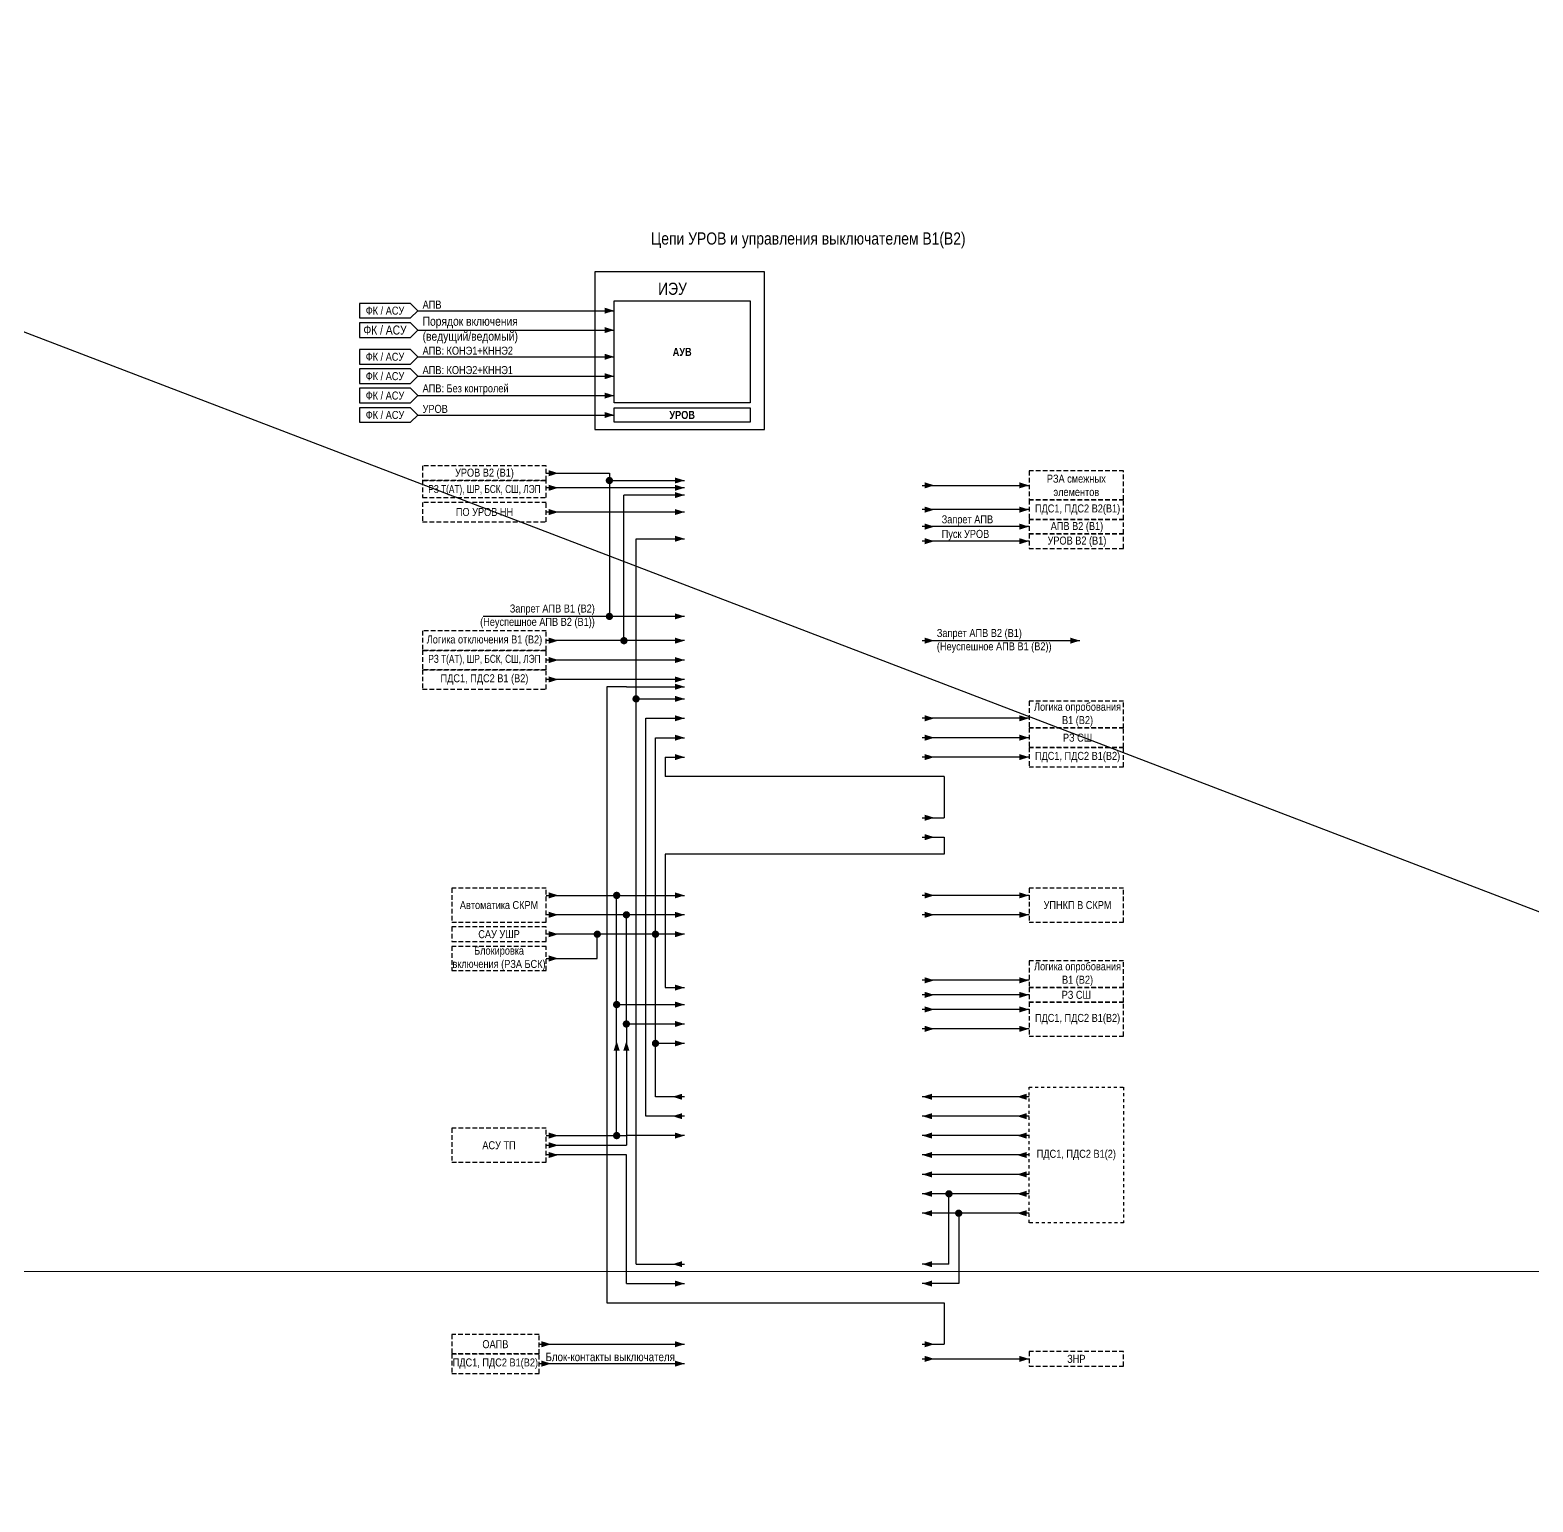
# Model space of a CAD drawing. Header units: millimetres. Extents: x 39198 to 51235, y 3901 to 12197.
# Drawn here: x 46836 to 47456, y 5197 to 5804 of the extents above; entities that cross this region are included whole.
import ezdxf

# ---------------------------------------------------------------- set-up
doc = ezdxf.new("R2010")
doc.units = ezdxf.units.MM
doc.linetypes.add('JIS_02_1.2', pattern=[2.5, 1.25, -1.25])
doc.linetypes.add('штриховая2', pattern=[9.525, 6.35, -3.175])
for name, color, linetype, lineweight in [('Основная', 7, 'Continuous', 30), ('Отключение_включение', 1, 'Continuous', 30), ('Тонкая', 7, 'Continuous', 5), ('Цепи внешние', 84, 'Continuous', 30), ('Цепи внутренние', 5, 'Continuous', 30), ('Цепь - ФК и АСУ', 132, 'Continuous', 30)]:
    doc.layers.add(name, color=color, linetype=linetype, lineweight=lineweight)
doc.styles.add('Narrow', font='ARIALN.TTF')

# ---------------------------------------------------------------- blocks, each defined once
blk = doc.blocks.new('Point')
at = {"layer": 'Основная', "color": 0, "const_width": 1.5}
blk.add_lwpolyline([(-0.75, 0, 1), (0.75, 0, 1)], format="xyb", close=True, dxfattribs=at)

msp = doc.modelspace()

# ---------------------------------------------------------------- linework, layer by layer
at = {"layer": 'Основная', "ltscale": 0.3}
msp.add_lwpolyline([(47069, 5639), (47139, 5639), (47139, 5704), (47069, 5704)], close=True, dxfattribs=at)
at = {"layer": 'Основная'}
msp.add_lwpolyline([(46808, 5689), (48094, 5197)], dxfattribs=at)
for points in [[(47077, 5692), (47133, 5692), (47133, 5650), (47077, 5650)], [(47077, 5648), (47133, 5648), (47133, 5642), (47077, 5642)]]:
    msp.add_lwpolyline(points, close=True, dxfattribs=at)
at = {"layer": 'Основная', "color": 5}
msp.add_lwpolyline([(47086, 5295), (47106, 5295)], dxfattribs=at)
at = {"layer": 'Отключение_включение'}
for p, q in [((47204, 5616), (47248, 5616)), ((47248, 5606), (47204, 5606)), ((47248, 5504), (47204, 5504)), ((47248, 5447), (47204, 5447)), ((47082, 5394), (47082, 5439)), ((47248, 5439), (47204, 5439)), ((47078, 5402), (47106, 5402)), ((47248, 5400), (47204, 5400)), ((47082, 5394), (47082, 5344)), ((47082, 5394), (47106, 5394)), ((47248, 5392), (47204, 5392)), ((47106, 5348), (47082, 5348))]:
    msp.add_line(p, q, dxfattribs=at)
at = {"layer": 'Отключение_включение', "ltscale": 0.3}
for p, q in [((47049, 5447), (47106, 5447)), ((47086, 5439), (47049, 5439)), ((47106, 5439), (47086, 5439))]:
    msp.add_line(p, q, dxfattribs=at)
at = {"layer": 'Отключение_включение'}
for points in [[(47209, 5616, 0, 2.5, 0), (47205, 5616, 0, 0, 0)], [(47248, 5616, 0, 2.5, 0), (47244, 5616, 0, 0, 0)], [(47209, 5606, 0, 2.5, 0), (47205, 5606, 0, 0, 0)], [(47248, 5606, 0, 2.5, 0), (47244, 5606, 0, 0, 0)], [(47209, 5504, 0, 2.5, 0), (47205, 5504, 0, 0, 0)], [(47248, 5504, 0, 2.5, 0), (47244, 5504, 0, 0, 0)], [(47209, 5447, 0, 2.5, 0), (47205, 5447, 0, 0, 0)], [(47248, 5447, 0, 2.5, 0), (47244, 5447, 0, 0, 0)], [(47209, 5439, 0, 2.5, 0), (47205, 5439, 0, 0, 0)], [(47248, 5439, 0, 2.5, 0), (47244, 5439, 0, 0, 0)], [(47209, 5400, 0, 2.5, 0), (47205, 5400, 0, 0, 0)], [(47248, 5400, 0, 2.5, 0), (47244, 5400, 0, 0, 0)], [(47209, 5392, 0, 2.5, 0), (47205, 5392, 0, 0, 0)], [(47248, 5392, 0, 2.5, 0), (47244, 5392, 0, 0, 0)], [(47106, 5348, 0, 2.5, 0), (47102, 5348, 0, 0, 0)]]:
    msp.add_lwpolyline(points, format="xyseb", dxfattribs=at)
at = {"layer": 'Отключение_включение', "ltscale": 0.3}
for points in [[(47054, 5447, 0, 2.5, 0), (47050, 5447, 0, 0, 0)], [(47106, 5447, 0, 2.5, 0), (47102, 5447, 0, 0, 0)], [(47054, 5439, 0, 2.5, 0), (47050, 5439, 0, 0, 0)], [(47106, 5439, 0, 2.5, 0), (47102, 5439, 0, 0, 0)], [(47106, 5402, 0, 2.5, 0), (47102, 5402, 0, 0, 0)], [(47106, 5394, 0, 2.5, 0), (47102, 5394, 0, 0, 0)], [(47078, 5387, 0, 2.5, 0), (47078, 5383, 0, 0, 0)], [(47082, 5387, 0, 2.5, 0), (47082, 5383, 0, 0, 0)], [(47054, 5348, 0, 2.5, 0), (47050, 5348, 0, 0, 0)], [(47054, 5344, 0, 2.5, 0), (47050, 5344, 0, 0, 0)]]:
    msp.add_lwpolyline(points, format="xyseb", dxfattribs=at)
at = {"layer": 'Отключение_включение'}
for points in [[(47078, 5348), (47078, 5447)], [(47049, 5348), (47082, 5348)], [(47049, 5344), (47082, 5344)]]:
    msp.add_lwpolyline(points, dxfattribs=at)
at = {"layer": 'Тонкая', "color": 2}
msp.add_lwpolyline([(51235, 6992), (40611, 6992), (40611, 5292), (51235, 5292)], close=True, dxfattribs=at)
at = {"layer": 'Цепи внешние', "ltscale": 0.3}
for p, q in [((47106, 5615), (47049, 5615)), ((47106, 5605), (47049, 5605)), ((47106, 5544), (47049, 5544)), ((47106, 5536), (47049, 5536)), ((47248, 5512), (47204, 5512)), ((47094, 5431), (47049, 5431)), ((47070, 5421), (47070, 5431)), ((47049, 5421), (47070, 5421)), ((47248, 5406), (47204, 5406)), ((47082, 5340), (47049, 5340)), ((47082, 5287), (47082, 5340)), ((47215, 5295), (47215, 5324)), ((47046, 5262), (47106, 5262)), ((47046, 5254), (47106, 5254))]:
    msp.add_line(p, q, dxfattribs=at)
at = {"layer": 'Цепи внешние'}
for p, q in [((47219, 5316), (47219, 5287)), ((47219, 5287), (47204, 5287))]:
    msp.add_line(p, q, dxfattribs=at)
at = {"layer": 'Цепи внешние', "linetype": 'штриховая2', "ltscale": 0.3}
for points in [[(47287, 5622), (47248, 5622), (47248, 5610), (47287, 5610)], [(47049, 5618), (46998, 5618), (46998, 5611), (47049, 5611)], [(47049, 5609), (46998, 5609), (46998, 5601), (47049, 5601)], [(47287, 5610), (47248, 5610), (47248, 5602), (47287, 5602)], [(47049, 5548), (46998, 5548), (46998, 5540), (47049, 5540)], [(47049, 5540), (46998, 5540), (46998, 5532), (47049, 5532)], [(47287, 5516), (47248, 5516), (47248, 5508), (47287, 5508)], [(47287, 5508), (47248, 5508), (47248, 5500), (47287, 5500)], [(47049, 5450), (47010, 5450), (47010, 5436), (47049, 5436)], [(47287, 5450), (47248, 5450), (47248, 5436), (47287, 5436)], [(47049, 5434), (47010, 5434), (47010, 5428), (47049, 5428)], [(47049, 5426), (47010, 5426), (47010, 5416), (47049, 5416)], [(47287, 5409), (47248, 5409), (47248, 5403), (47287, 5403)], [(47287, 5403), (47248, 5403), (47248, 5389), (47287, 5389)], [(47049, 5351), (47010, 5351), (47010, 5337), (47049, 5337)], [(47046, 5266), (47010, 5266), (47010, 5258), (47046, 5258)], [(47046, 5258), (47010, 5258), (47010, 5250), (47046, 5250)]]:
    msp.add_lwpolyline(points, close=True, dxfattribs=at)
at = {"layer": 'Цепи внешние', "ltscale": 0.3}
for points in [[(47054, 5615, 0, 2.5, 0), (47050, 5615, 0, 0, 0)], [(47106, 5615, 0, 2.5, 0), (47102, 5615, 0, 0, 0)], [(47054, 5605, 0, 2.5, 0), (47050, 5605, 0, 0, 0)], [(47106, 5605, 0, 2.5, 0), (47102, 5605, 0, 0, 0)], [(47054, 5544, 0, 2.5, 0), (47050, 5544, 0, 0, 0)], [(47106, 5544, 0, 2.5, 0), (47102, 5544, 0, 0, 0)], [(47054, 5536, 0, 2.5, 0), (47050, 5536, 0, 0, 0)], [(47106, 5536, 0, 2.5, 0), (47102, 5536, 0, 0, 0)], [(47209, 5512, 0, 2.5, 0), (47205, 5512, 0, 0, 0)], [(47248, 5512, 0, 2.5, 0), (47244, 5512, 0, 0, 0)], [(47054, 5431, 0, 2.5, 0), (47050, 5431, 0, 0, 0)], [(47054, 5421, 0, 2.5, 0), (47050, 5421, 0, 0, 0)], [(47209, 5406, 0, 2.5, 0), (47205, 5406, 0, 0, 0)], [(47248, 5406, 0, 2.5, 0), (47244, 5406, 0, 0, 0)], [(47204, 5364, 0, 2.5, 0), (47208, 5364, 0, 0, 0)], [(47243, 5364, 0, 2.5, 0), (47247, 5364, 0, 0, 0)], [(47204, 5356, 0, 2.5, 0), (47208, 5356, 0, 0, 0)], [(47243, 5356, 0, 2.5, 0), (47247, 5356, 0, 0, 0)], [(47204, 5348, 0, 2.5, 0), (47208, 5348, 0, 0, 0)], [(47243, 5348, 0, 2.5, 0), (47247, 5348, 0, 0, 0)], [(47054, 5340, 0, 2.5, 0), (47050, 5340, 0, 0, 0)], [(47204, 5340, 0, 2.5, 0), (47208, 5340, 0, 0, 0)], [(47243, 5340, 0, 2.5, 0), (47247, 5340, 0, 0, 0)], [(47204, 5332, 0, 2.5, 0), (47208, 5332, 0, 0, 0)], [(47243, 5332, 0, 2.5, 0), (47247, 5332, 0, 0, 0)], [(47204, 5324, 0, 2.5, 0), (47208, 5324, 0, 0, 0)], [(47243, 5324, 0, 2.5, 0), (47247, 5324, 0, 0, 0)], [(47204, 5316, 0, 2.5, 0), (47208, 5316, 0, 0, 0)], [(47243, 5316, 0, 2.5, 0), (47247, 5316, 0, 0, 0)], [(47204, 5295, 0, 2.5, 0), (47208, 5295, 0, 0, 0)], [(47106, 5287, 0, 2.5, 0), (47102, 5287, 0, 0, 0)], [(47204, 5287, 0, 2.5, 0), (47208, 5287, 0, 0, 0)], [(47051, 5262, 0, 2.5, 0), (47047, 5262, 0, 0, 0)], [(47106, 5262, 0, 2.5, 0), (47102, 5262, 0, 0, 0)], [(47051, 5254, 0, 2.5, 0), (47047, 5254, 0, 0, 0)], [(47106, 5254, 0, 2.5, 0), (47102, 5254, 0, 0, 0)]]:
    msp.add_lwpolyline(points, format="xyseb", dxfattribs=at)
at = {"layer": 'Цепи внешние', "linetype": 'JIS_02_1.2'}
msp.add_lwpolyline([(47248, 5368), (47287, 5368), (47287, 5312), (47248, 5312)], close=True, dxfattribs=at)
at = {"layer": 'Цепи внешние', "ltscale": 0.3}
for points in [[(47248, 5364), (47204, 5364)], [(47248, 5356), (47204, 5356)], [(47248, 5348), (47204, 5348)], [(47248, 5340), (47204, 5340)], [(47248, 5332), (47204, 5332)], [(47215, 5295), (47204, 5295)], [(47082, 5287), (47106, 5287)]]:
    msp.add_lwpolyline(points, dxfattribs=at)
at = {"layer": 'Цепи внешние'}
for points in [[(47248, 5324), (47204, 5324)], [(47248, 5316), (47204, 5316)]]:
    msp.add_lwpolyline(points, dxfattribs=at)
at = {"layer": 'Цепи внутренние', "ltscale": 0.3}
for p, q in [((47049, 5621), (47075, 5621)), ((47075, 5621), (47075, 5618)), ((47075, 5620), (47075, 5562)), ((47075, 5618), (47106, 5618)), ((47106, 5612), (47081, 5612)), ((47081, 5552), (47081, 5612)), ((47248, 5599), (47204, 5599)), ((47086, 5528), (47086, 5594)), ((47086, 5594), (47106, 5594)), ((47248, 5593), (47204, 5593)), ((47106, 5562), (47023, 5562)), ((47106, 5552), (47049, 5552)), ((47082, 5533), (47074, 5533)), ((47074, 5533), (47074, 5279)), ((47082, 5533), (47106, 5533)), ((47086, 5295), (47086, 5528)), ((47086, 5528), (47106, 5528)), ((47090, 5356), (47090, 5520)), ((47090, 5520), (47106, 5520)), ((47248, 5520), (47204, 5520)), ((47094, 5386), (47094, 5512)), ((47094, 5512), (47106, 5512)), ((47098, 5504), (47106, 5504)), ((47098, 5504), (47098, 5496)), ((47213, 5496), (47098, 5496)), ((47213, 5496), (47213, 5479)), ((47204, 5479), (47213, 5479)), ((47204, 5471), (47213, 5471)), ((47213, 5471), (47213, 5464)), ((47213, 5471), (47213, 5471)), ((47213, 5464), (47098, 5464)), ((47098, 5464), (47098, 5409)), ((47106, 5431), (47094, 5431)), ((47098, 5409), (47106, 5409)), ((47248, 5412), (47204, 5412)), ((47106, 5386), (47094, 5386)), ((47106, 5356), (47090, 5356)), ((47074, 5279), (47213, 5279)), ((47213, 5279), (47213, 5262)), ((47204, 5262), (47213, 5262))]:
    msp.add_line(p, q, dxfattribs=at)
at = {"layer": 'Цепи внутренние'}
msp.add_line((47204, 5255.96), (47248, 5255.96), dxfattribs=at)
at = {"layer": 'Цепи внутренние', "linetype": 'штриховая2', "ltscale": 0.3}
for points in [[(47049, 5624), (46998, 5624), (46998, 5618), (47049, 5618)], [(47287, 5602), (47248, 5602), (47248, 5596), (47287, 5596)], [(47287, 5596), (47248, 5596), (47248, 5590), (47287, 5590)], [(47049, 5556), (46998, 5556), (46998, 5548), (47049, 5548)], [(47287, 5527), (47248, 5527), (47248, 5516), (47287, 5516)], [(47287, 5420), (47248, 5420), (47248, 5409), (47287, 5409)], [(47287, 5258.96), (47248, 5258.96), (47248, 5252.96), (47287, 5252.96)]]:
    msp.add_lwpolyline(points, close=True, dxfattribs=at)
at = {"layer": 'Цепи внутренние', "ltscale": 0.3}
for points in [[(47054, 5621, 0, 2.5, 0), (47050, 5621, 0, 0, 0)], [(47106, 5618, 0, 2.5, 0), (47102, 5618, 0, 0, 0)], [(47106, 5612, 0, 2.5, 0), (47102, 5612, 0, 0, 0)], [(47106, 5594, 0, 2.5, 0), (47102, 5594, 0, 0, 0)], [(47209, 5599, 0, 2.5, 0), (47205, 5599, 0, 0, 0)], [(47248, 5599, 0, 2.5, 0), (47244, 5599, 0, 0, 0)], [(47209, 5593, 0, 2.5, 0), (47205, 5593, 0, 0, 0)], [(47248, 5593, 0, 2.5, 0), (47244, 5593, 0, 0, 0)], [(47106, 5562, 0, 2.5, 0), (47102, 5562, 0, 0, 0)], [(47054, 5552, 0, 2.5, 0), (47050, 5552, 0, 0, 0)], [(47106, 5552, 0, 2.5, 0), (47102, 5552, 0, 0, 0)], [(47209, 5552, 0, 2.5, 0), (47205, 5552, 0, 0, 0)], [(47269, 5552, 0, 2.5, 0), (47265, 5552, 0, 0, 0)], [(47106, 5533, 0, 2.5, 0), (47102, 5533, 0, 0, 0)], [(47106, 5528, 0, 2.5, 0), (47102, 5528, 0, 0, 0)], [(47106, 5520, 0, 2.5, 0), (47102, 5520, 0, 0, 0)], [(47209, 5520, 0, 2.5, 0), (47205, 5520, 0, 0, 0)], [(47248, 5520, 0, 2.5, 0), (47244, 5520, 0, 0, 0)], [(47106, 5512, 0, 2.5, 0), (47102, 5512, 0, 0, 0)], [(47106, 5504, 0, 2.5, 0), (47102, 5504, 0, 0, 0)], [(47209, 5479, 0, 2.5, 0), (47205, 5479, 0, 0, 0)], [(47209, 5471, 0, 2.5, 0), (47205, 5471, 0, 0, 0)], [(47106, 5431, 0, 2.5, 0), (47102, 5431, 0, 0, 0)], [(47106, 5409, 0, 2.5, 0), (47102, 5409, 0, 0, 0)], [(47209, 5412, 0, 2.5, 0), (47205, 5412, 0, 0, 0)], [(47248, 5412, 0, 2.5, 0), (47244, 5412, 0, 0, 0)], [(47106, 5386, 0, 2.5, 0), (47102, 5386, 0, 0, 0)], [(47101, 5364, 0, 2.5, 0), (47105, 5364, 0, 0, 0)], [(47101, 5356, 0, 2.5, 0), (47105, 5356, 0, 0, 0)], [(47101, 5295, 0, 2.5, 0), (47105, 5295, 0, 0, 0)], [(47209, 5262, 0, 2.5, 0), (47205, 5262, 0, 0, 0)], [(47209, 5255.96, 0, 2.5, 0), (47205, 5255.96, 0, 0, 0)], [(47248, 5255.96, 0, 2.5, 0), (47244, 5255.96, 0, 0, 0)]]:
    msp.add_lwpolyline(points, format="xyseb", dxfattribs=at)
at = {"layer": 'Цепи внутренние'}
msp.add_lwpolyline([(47204, 5552), (47269, 5552)], dxfattribs=at)
at = {"layer": 'Цепи внутренние', "ltscale": 0.3}
for points in [[(47094, 5364), (47094, 5386)], [(47106, 5364), (47094, 5364)]]:
    msp.add_lwpolyline(points, dxfattribs=at)
at = {"layer": 'Цепь - ФК и АСУ', "ltscale": 0.3}
for points in [[(46996, 5688), (46993, 5691), (46972, 5691), (46972, 5685), (46993, 5685), (46996, 5688)], [(46996, 5680), (46993, 5683), (46972, 5683), (46972, 5677), (46993, 5677), (46996, 5680)], [(46996, 5669), (46993, 5672), (46972, 5672), (46972, 5666), (46993, 5666), (46996, 5669)], [(46996, 5661), (46993, 5664), (46972, 5664), (46972, 5658), (46993, 5658), (46996, 5661)], [(46996, 5653), (46993, 5656), (46972, 5656), (46972, 5650), (46993, 5650), (46996, 5653)], [(46996, 5645), (46993, 5648), (46972, 5648), (46972, 5642), (46993, 5642), (46996, 5645)]]:
    msp.add_lwpolyline(points, dxfattribs=at)
at = {"layer": 'Цепь - ФК и АСУ'}
for points in [[(46996, 5688), (47077, 5688), (47077, 5688), (47077, 5688)], [(46996, 5680), (47077, 5680)], [(46996, 5669), (47077, 5669), (47077, 5669), (47077, 5669)], [(46996, 5661), (47077, 5661), (47077, 5661), (47077, 5661)], [(46996, 5653), (47077, 5653), (47077, 5653), (47077, 5653)], [(46996, 5645), (47077, 5645), (47077, 5645), (47077, 5645)]]:
    msp.add_lwpolyline(points, dxfattribs=at)
at = {"layer": 'Цепь - ФК и АСУ', "ltscale": 0.3}
for points in [[(47077, 5688, 0, 2.5, 0), (47073, 5688, 0, 0, 0)], [(47077, 5680, 0, 2.5, 0), (47073, 5680, 0, 0, 0)], [(47077, 5669, 0, 2.5, 0), (47073, 5669, 0, 0, 0)], [(47077, 5661, 0, 2.5, 0), (47073, 5661, 0, 0, 0)], [(47077, 5653, 0, 2.5, 0), (47073, 5653, 0, 0, 0)], [(47077, 5645, 0, 2.5, 0), (47073, 5645, 0, 0, 0)]]:
    msp.add_lwpolyline(points, format="xyseb", dxfattribs=at)

# ---------------------------------------------------------------- block references
at = {"layer": 'Отключение_включение'}
for p in [(47078, 5447), (47082, 5439), (47078, 5402), (47082, 5394), (47078, 5348)]:
    msp.add_blockref('Point', p, dxfattribs=at)
at = {"layer": 'Цепи внешние', "ltscale": 0.3}
msp.add_blockref('Point', (47070, 5431), dxfattribs=at)
at = {"layer": 'Цепи внешние'}
for p in [(47215, 5324), (47219, 5316)]:
    msp.add_blockref('Point', p, dxfattribs=at)
at = {"layer": 'Цепи внутренние'}
for p in [(47075, 5618), (47075, 5562), (47081, 5552), (47086, 5528), (47094, 5431), (47094, 5386)]:
    msp.add_blockref('Point', p, dxfattribs=at)

# ---------------------------------------------------------------- texts
at = {"layer": 'Основная', "style": 'Narrow'}
for s, insert, char_height, width, attachment_point in [('Цепи УРОВ и управления выключателем В1(В2)', (47157, 5717), 5, 188.2306, 5), ('ИЭУ', (47101, 5697), 5, 64, 5), ('ФК / АСУ', (46982.5, 5688), 3.3, 21, 5), ('АПВ', (46998, 5690.5), 3.3, 73.8439, 4), ('ФК / АСУ', (46982.5, 5680), 3.7, 21, 5), ('Порядок включения\\P(ведущий/ведомый)', (46998, 5680), 3.7, 91, 4), ('ФК / АСУ', (46982.5, 5669), 3.3, 21, 5), ('АПВ: {\\C0;КОНЭ1+КННЭ2}', (46998, 5671.5), 3.3, 73.8439, 4), ('{\\fArial Narrow|b1|i0|c204|p34;\\C0;АУВ}', (47105, 5671), 3.3, 56, 5), ('АПВ:{\\C0; КОНЭ2+КННЭ1}', (46998, 5663.5), 3.3, 73.8439, 4), ('ФК / АСУ', (46982.5, 5661), 3.3, 21, 5), ('АПВ: Без контролей', (46998, 5655.5), 3.3, 73.8439, 4), ('ФК / АСУ', (46982.5, 5653), 3.3, 21, 5), ('ФК / АСУ', (46982.5, 5645), 3.3, 21, 5), ('УРОВ', (46998, 5647.5), 3.3, 73.8439, 4), ('{\\fArial Narrow|b1|i0|c204|p34;\\C0;УРОВ}', (47105, 5645), 3.3, 56, 5), ('УРОВ В2 (В1)', (47023.5, 5620.75), 3.3, 51, 5), ('РЗА смежных элементов', (47267.5, 5616), 3.3, 39, 5), ('{\\W0.9;РЗ Т(АТ), ШР, БСК, СШ, ЛЭП}', (47023.5, 5614), 3.3, 51, 5), ('ПДС1, ПДС2 В2(В1)', (47268, 5606), 3.3, 39, 5), ('ПО УРОВ НН', (47023.5, 5605), 3.3, 51, 5), ('{\\C0;Запрет АПВ }', (47212, 5601.5), 3.3, 71, 4), ('АПВ В2 (В1)', (47267.75, 5598.75), 3.3, 38.5, 5), ('{\\C0;Пуск УРОВ}', (47212, 5595.5), 3.3, 71, 4), ('УРОВ В2 (В1)', (47267.75, 5592.75), 3.3, 38.5, 5), (' {\\H0.94286x;Запрет АПВ В1 (В2) (Неуспешное АПВ В2 (В1))}', (47069, 5562), 3.5, 60.1008, 6), ('Логика отключения В1 (В2)', (47023.5, 5552), 3.3, 51, 5), ('Запрет АПВ В2 (В1) (Неуспешное АПВ В1 (В2))', (47210, 5547), 3.3, 56.4771, 7), ('{\\W0.9;РЗ Т(АТ), ШР, БСК, СШ, ЛЭП}', (47023.5, 5544), 3.3, 51, 5), ('ПДС1, ПДС2 В1 (В2)', (47023.5, 5536), 3.3, 51, 5), ('Логика опробования В1 (В2)', (47268, 5521.5), 3.3, 39, 5), ('РЗ СШ', (47268, 5512), 3.3, 39, 5), ('ПДС1, ПДС2 В1(В2)', (47268, 5504), 3.3, 39, 5), ('Автоматика СКРМ', (47029.5, 5443), 3.3, 39, 5), ('УПНКП В СКРМ', (47268, 5443), 3.3, 39, 5), ('САУ УШР', (47029.5, 5431), 3.3, 39, 5), ('Блокировка включения (РЗА БСК)', (47029.5, 5421), 3.3, 39, 5), ('Логика опробования В1 (В2)', (47268, 5414.5), 3.3, 39, 5), ('РЗ СШ', (47267.5, 5406), 3.3, 39, 5), ('ПДС1, ПДС2 В1(В2)', (47268, 5396), 3.3, 39, 5), ('АСУ ТП', (47029.5, 5344), 3.3, 39, 5), ('ПДС1, ПДС2 В1(2)', (47267.5, 5340), 3.3, 39, 5), ('ОАПВ', (47028, 5262), 3.3, 36, 5), ('ПДС1, ПДС2 В1(В2)', (47028, 5254), 3.3, 36, 5), ('Блок-контакты выключателя ', (47102, 5256.75), 3.5, 71.6692, 6), ('ЗНР', (47267.5, 5255.96), 3.3, 39, 5)]:
    msp.add_mtext(s, dxfattribs=dict(at, insert=insert, char_height=char_height, width=width, attachment_point=attachment_point))

doc.saveas('drawing.dxf')
